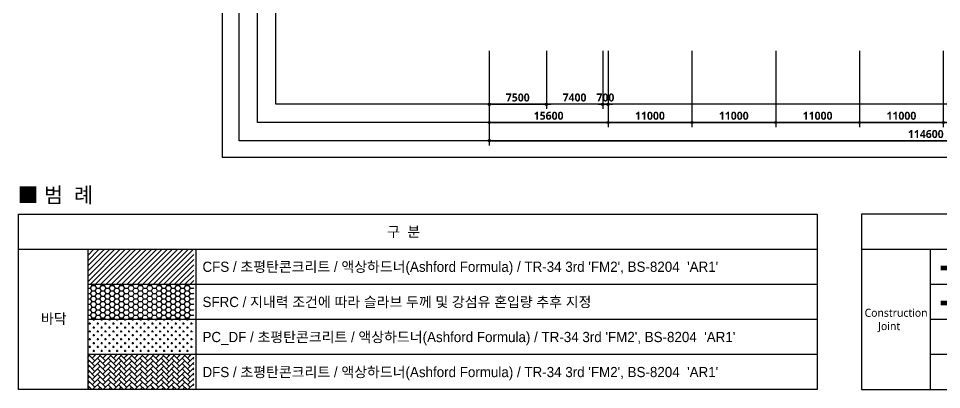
# Model space of a CAD drawing. Header units: millimetres. Extents: x -5354 to 997967, y -1313401 to 249081.
# Drawn here: x 6000 to 127151, y 5975 to 54707 of the extents above; entities that cross this region are included whole.
import ezdxf
from ezdxf.enums import TextEntityAlignment as Align

# ---------------------------------------------------------------- set-up
doc = ezdxf.new("R2010")
doc.units = ezdxf.units.MM
doc.header["$LTSCALE"] = 300
doc.header["$MEASUREMENT"] = 0
doc.header["$PDSIZE"] = -10
doc.linetypes.add('HIDDEN', pattern=[0.375, 0.25, -0.125])
doc.linetypes.add('HIDDENX2', pattern=[0.75, 0.5, -0.25])
doc.layers.get('0').update_dxf_attribs({"linetype": 'CONTINUOUS'})
doc.layers.get('Defpoints').update_dxf_attribs({"color": 153, "linetype": 'CONTINUOUS'})
for name, color, linetype in [('A-ST-AXIS-DIM', 7, 'CONTINUOUS'), ('ILDO_Area', 8, 'CONTINUOUS'), ('SAWCUT', 20, 'HIDDEN')]:
    doc.layers.add(name, color=color, linetype=linetype)
doc.layers.add('Defpoint', color=161, linetype='CONTINUOUS', plot=False)
doc.styles.add('SH_대대리576', font='')
doc.styles.add('돋움', font='')
doc.styles.add('울릉도L', font='')
doc.styles.get('SH_대대리576').set_extended_font_data('NanumGothic', bold=True)
doc.styles.get('돋움').set_extended_font_data('Dotum')
doc.styles.get('울릉도L').set_extended_font_data('NanumGothic')
doc.dimstyles.new('SHP 600', dxfattribs={"dimscale": 300, "dimtxt": 3.5, "dimasz": 1, "dimexe": 2, "dimexo": 2, "dimgap": 1, "dimtad": 1, "dimdec": 0, "dimzin": 0, "dimdsep": 46, "dimtxsty": 'SH_대대리576', "dimblk": 'DIMDOT', "dimcen": 0.09, "dimclrt": 3, "dimadec": 0, "dimazin": 1, "dimtfac": 1, "dimtdec": 0, "dimtix": 1, "dimtmove": 2, "dimatfit": 0, "dimldrblk": 'DIMDOT', "dimfxl": 1, "dimtolj": 1, "dimtzin": 0, "dimarcsym": 0})

# ---------------------------------------------------------------- blocks, each defined once
blk = doc.blocks.new('1231231')
h = blk.add_hatch()
h.set_pattern_fill('CROSS', color=5, scale=2048, style=0)
h.set_pattern_definition([(0, (68504.6, -40653.1), (512, 512), [256, -768]), (90, (68632.6, -40781.1), (-512, 512), [256, -768])])
h.paths.add_polyline_path([(87647, -71687), (73731, -71687), (73731, -76287), (87647, -76287)])
at = {"layer": 'ILDO_Area'}
h = blk.add_hatch(dxfattribs=at)
h.set_pattern_fill('ANSI31', color=5, scale=153.35424)
h.set_pattern_definition([(45, (-12199859, 1936921.56), (-344.290088, 344.290088), [])])
h.paths.add_polyline_path([(87647, -62461), (73731, -62461), (73731, -67061), (87647, -67061)])
h = blk.add_hatch(dxfattribs=at)
h.set_pattern_fill('HONEY', color=5, scale=3276.8, style=0)
h.set_pattern_definition([(0, (68504.6, -40653.1), (614.4, 354.724), [409.6, -819.2]), (120, (68504.6, -40653.1), (-614.4, 354.724), [409.6, -819.2]), (60, (68504.6, -40653.1), (1e-13, 709.448), [-819.2, 409.6])])
h.paths.add_polyline_path([(87647, -67086), (73731, -67086), (73731, -71687), (87647, -71687)])
h = blk.add_hatch(dxfattribs=at)
h.set_pattern_fill('AR-HBONE', color=5, scale=122.88, style=0)
h.set_pattern_definition([(45, (68504.6, -40653.1), (5e-14, 695.114), [1474.56, -491.52]), (135, (68852.17, -40305.53), (5e-14, 695.114), [1474.56, -491.52])])
h.paths.add_polyline_path([(87647, -76287), (73731, -76287), (73731, -80888), (87647, -80888)])
for p, q in [((64643, -62461), (169461, -62461)), ((73731, -62436), (73731, -80863)), ((87927, -62436), (87927, -80863)), ((175297, -62461), (211370, -62461)), ((73731, -67061), (169461, -67061)), ((184314, -67061), (211370, -67061)), ((73731, -71662), (169461, -71662)), ((184314, -71662), (211370, -71662)), ((73731, -76263), (169461, -76263)), ((184314, -76263), (211370, -76263))]:
    blk.add_line(p, q)
for points in [[(64643, -57860), (169461, -57860), (169461, -80863), (64643, -80863), (64643, -57860)], [(211370, -80863), (211370, -57860), (175297, -57860), (175297, -80863), (211370, -80863)], [(184314, -62461), (184314, -80863)]]:
    blk.add_lwpolyline(points)
at = {"layer": 'ILDO_Area', "color": 6, "const_width": 613}
blk.add_lwpolyline([(185670, -64928), (193936, -64928)], dxfattribs=at)
at = {"layer": 'SAWCUT', "linetype": 'HIDDENX2', "ltscale": 5, "const_width": 613}
blk.add_lwpolyline([(185670, -69529), (193936, -69529)], dxfattribs=at)
at = {"layer": 'ILDO_Area', "color": 3, "style": '돋움'}
for s, height, p in [('■ 범  례', 2000, (64527, -55343)), ("CFS / 초평탄콘크리트 / 액상하드너(Ashford Formula) / TR-34 3rd 'FM2', BS-8204  'AR1' ", 1341.85, (88797, -64761)), ('SFRC / 지내력 조건에 따라 슬라브 두께 및 강섬유 혼입량 추후 지정', 1341.85, (88797, -69386)), ("PC_DF / 초평탄콘크리트 / 액상하드너(Ashford Formula) / TR-34 3rd 'FM2', BS-8204  'AR1' ", 1341.85, (88797, -73987)), ("DFS / 초평탄콘크리트 / 액상하드너(Ashford Formula) / TR-34 3rd 'FM2', BS-8204  'AR1' ", 1341.85, (88797, -78588))]:
    blk.add_text(s, height=height, dxfattribs=at).set_placement(p, align=Align.MIDDLE_LEFT)
for s, p in [('구  분', (115195, -60161)), ('바닥', (69278, -71577))]:
    blk.add_text(s, height=1341.8, dxfattribs=at).set_placement(p, align=Align.MIDDLE_CENTER)
at = {"layer": 'ILDO_Area', "color": 3, "insert": (175692, -70282), "char_height": 1050, "attachment_point": 1, "style": '울릉도L'}
blk.add_mtext_dynamic_manual_height_columns('Construction\\P     Joint', width=11869.22, gutter_width=5000, heights=[0], dxfattribs=at)
blk = doc.blocks.new('DIMDOT')
at = {"color": 0}
blk.add_line((-2, 0), (2, 0), dxfattribs=at)
for radius in [0.5, 0.25]:
    blk.add_circle((0, 0), radius, dxfattribs=at)
blk = doc.blocks.new('*D37')
at = {"layer": 'A-ST-AXIS-DIM', "color": 0, "lineweight": -2, "transparency": 16777216}
for p, q in [((82682, 50445), (82682, 42845)), ((83382, 50445), (83382, 42845)), ((82382, 43445), (82082, 43445)), ((82682, 43445), (83382, 43445)), ((83682, 43445), (83982, 43445))]:
    blk.add_line(p, q, dxfattribs=at)
at = {"layer": 'Defpoints', "color": 0, "transparency": 16777216}
for p in [(82682, 51045), (83382, 51045), (83382, 43445)]:
    blk.add_point(p, dxfattribs=at)
at = {"layer": 'A-ST-AXIS-DIM', "color": 0, "linetype": 'ByBlock', "lineweight": -2, "transparency": 16777216, "xscale": 300, "yscale": 300, "zscale": 300}
blk.add_blockref('DIMDOT', (82682, 43445), dxfattribs=at)
at = {"layer": 'A-ST-AXIS-DIM', "color": 0, "linetype": 'ByBlock', "lineweight": -2, "transparency": 16777216, "xscale": 300, "yscale": 300, "zscale": 300, "rotation": 180}
blk.add_blockref('DIMDOT', (83382, 43445), dxfattribs=at)
at = {"layer": 'A-ST-AXIS-DIM', "color": 3, "transparency": 16777216, "insert": (83032, 44321), "char_height": 1050, "attachment_point": 5, "style": 'SH_대대리576'}
blk.add_mtext('\\A1;700', dxfattribs=at)
blk = doc.blocks.new('*D38')
at = {"layer": 'A-ST-AXIS-DIM', "color": 0, "lineweight": -2, "transparency": 16777216}
for p, q in [((75282, 50445), (75282, 42845)), ((82682, 50445), (82682, 42845)), ((82382, 43445), (75582, 43445))]:
    blk.add_line(p, q, dxfattribs=at)
at = {"layer": 'Defpoints', "color": 0, "transparency": 16777216}
for p in [(75282, 51045), (82682, 51045), (75282, 43445)]:
    blk.add_point(p, dxfattribs=at)
at = {"layer": 'A-ST-AXIS-DIM', "color": 0, "linetype": 'ByBlock', "lineweight": -2, "transparency": 16777216, "xscale": 300, "yscale": 300, "zscale": 300, "rotation": 180}
blk.add_blockref('DIMDOT', (75282, 43445), dxfattribs=at)
at = {"layer": 'A-ST-AXIS-DIM', "color": 0, "linetype": 'ByBlock', "lineweight": -2, "transparency": 16777216, "xscale": 300, "yscale": 300, "zscale": 300}
blk.add_blockref('DIMDOT', (82682, 43445), dxfattribs=at)
at = {"layer": 'A-ST-AXIS-DIM', "color": 3, "transparency": 16777216, "insert": (78982, 44321), "char_height": 1050, "attachment_point": 5, "style": 'SH_대대리576'}
blk.add_mtext('\\A1;7400', dxfattribs=at)
blk = doc.blocks.new('*D39')
at = {"layer": 'A-ST-AXIS-DIM', "color": 0, "lineweight": -2, "transparency": 16777216}
for p, q in [((67782, 50445), (67782, 42845)), ((75282, 50445), (75282, 42845)), ((68082, 43445), (74982, 43445))]:
    blk.add_line(p, q, dxfattribs=at)
at = {"layer": 'Defpoints', "color": 0, "transparency": 16777216}
for p in [(67782, 51045), (75282, 51045), (75282, 43445)]:
    blk.add_point(p, dxfattribs=at)
at = {"layer": 'A-ST-AXIS-DIM', "color": 0, "linetype": 'ByBlock', "lineweight": -2, "transparency": 16777216, "xscale": 300, "yscale": 300, "zscale": 300, "rotation": 180}
blk.add_blockref('DIMDOT', (67782, 43445), dxfattribs=at)
at = {"layer": 'A-ST-AXIS-DIM', "color": 0, "linetype": 'ByBlock', "lineweight": -2, "transparency": 16777216, "xscale": 300, "yscale": 300, "zscale": 300}
blk.add_blockref('DIMDOT', (75282, 43445), dxfattribs=at)
at = {"layer": 'A-ST-AXIS-DIM', "color": 3, "transparency": 16777216, "insert": (71532, 44322), "char_height": 1050, "attachment_point": 5, "style": 'SH_대대리576'}
blk.add_mtext('\\A1;7500', dxfattribs=at)
blk = doc.blocks.new('*D135')
at = {"layer": 'A-ST-AXIS-DIM', "color": 0, "lineweight": -2, "transparency": 16777216}
for p, q in [((67782, 50445), (67782, 38045)), ((182382, 50445), (182382, 38045)), ((68082, 38645), (182082, 38645))]:
    blk.add_line(p, q, dxfattribs=at)
at = {"layer": 'Defpoints', "color": 0, "transparency": 16777216}
for p in [(67782, 51045), (182382, 51045), (182382, 38645)]:
    blk.add_point(p, dxfattribs=at)
at = {"layer": 'A-ST-AXIS-DIM', "color": 0, "linetype": 'ByBlock', "lineweight": -2, "transparency": 16777216, "xscale": 300, "yscale": 300, "zscale": 300, "rotation": 180}
blk.add_blockref('DIMDOT', (67782, 38645), dxfattribs=at)
at = {"layer": 'A-ST-AXIS-DIM', "color": 0, "linetype": 'ByBlock', "lineweight": -2, "transparency": 16777216, "xscale": 300, "yscale": 300, "zscale": 300}
blk.add_blockref('DIMDOT', (182382, 38645), dxfattribs=at)
at = {"layer": 'A-ST-AXIS-DIM', "color": 3, "transparency": 16777216, "insert": (125082, 39524), "char_height": 1050, "attachment_point": 5, "style": 'SH_대대리576'}
blk.add_mtext('\\A1;114600', dxfattribs=at)
blk = doc.blocks.new('*D142')
at = {"layer": 'A-ST-AXIS-DIM', "color": 0, "lineweight": -2, "transparency": 16777216}
for p, q in [((127382, 50445), (127382, 40445)), ((138382, 50445), (138382, 40445)), ((127682, 41045), (138082, 41045))]:
    blk.add_line(p, q, dxfattribs=at)
at = {"layer": 'Defpoints', "color": 0, "transparency": 16777216}
for p in [(127382, 51045), (138382, 51045), (138382, 41045)]:
    blk.add_point(p, dxfattribs=at)
at = {"layer": 'A-ST-AXIS-DIM', "color": 0, "linetype": 'ByBlock', "lineweight": -2, "transparency": 16777216, "xscale": 300, "yscale": 300, "zscale": 300, "rotation": 180}
blk.add_blockref('DIMDOT', (127382, 41045), dxfattribs=at)
at = {"layer": 'A-ST-AXIS-DIM', "color": 0, "linetype": 'ByBlock', "lineweight": -2, "transparency": 16777216, "xscale": 300, "yscale": 300, "zscale": 300}
blk.add_blockref('DIMDOT', (138382, 41045), dxfattribs=at)
at = {"layer": 'A-ST-AXIS-DIM', "color": 3, "transparency": 16777216, "insert": (132882, 41921), "char_height": 1050, "attachment_point": 5, "style": 'SH_대대리576'}
blk.add_mtext('\\A1;11000', dxfattribs=at)
blk = doc.blocks.new('*D143')
at = {"layer": 'A-ST-AXIS-DIM', "color": 0, "lineweight": -2, "transparency": 16777216}
for p, q in [((116382, 50445), (116382, 40445)), ((127382, 50445), (127382, 40445)), ((116682, 41045), (127082, 41045))]:
    blk.add_line(p, q, dxfattribs=at)
at = {"layer": 'Defpoints', "color": 0, "transparency": 16777216}
for p in [(116382, 51045), (127382, 51045), (127382, 41045)]:
    blk.add_point(p, dxfattribs=at)
at = {"layer": 'A-ST-AXIS-DIM', "color": 0, "linetype": 'ByBlock', "lineweight": -2, "transparency": 16777216, "xscale": 300, "yscale": 300, "zscale": 300, "rotation": 180}
blk.add_blockref('DIMDOT', (116382, 41045), dxfattribs=at)
at = {"layer": 'A-ST-AXIS-DIM', "color": 0, "linetype": 'ByBlock', "lineweight": -2, "transparency": 16777216, "xscale": 300, "yscale": 300, "zscale": 300}
blk.add_blockref('DIMDOT', (127382, 41045), dxfattribs=at)
at = {"layer": 'A-ST-AXIS-DIM', "color": 3, "transparency": 16777216, "insert": (121882, 41921), "char_height": 1050, "attachment_point": 5, "style": 'SH_대대리576'}
blk.add_mtext('\\A1;11000', dxfattribs=at)
blk = doc.blocks.new('*D144')
at = {"layer": 'A-ST-AXIS-DIM', "color": 0, "lineweight": -2, "transparency": 16777216}
for p, q in [((105382, 50445), (105382, 40445)), ((116382, 50445), (116382, 40445)), ((105682, 41045), (116082, 41045))]:
    blk.add_line(p, q, dxfattribs=at)
at = {"layer": 'Defpoints', "color": 0, "transparency": 16777216}
for p in [(105382, 51045), (116382, 51045), (116382, 41045)]:
    blk.add_point(p, dxfattribs=at)
at = {"layer": 'A-ST-AXIS-DIM', "color": 0, "linetype": 'ByBlock', "lineweight": -2, "transparency": 16777216, "xscale": 300, "yscale": 300, "zscale": 300, "rotation": 180}
blk.add_blockref('DIMDOT', (105382, 41045), dxfattribs=at)
at = {"layer": 'A-ST-AXIS-DIM', "color": 0, "linetype": 'ByBlock', "lineweight": -2, "transparency": 16777216, "xscale": 300, "yscale": 300, "zscale": 300}
blk.add_blockref('DIMDOT', (116382, 41045), dxfattribs=at)
at = {"layer": 'A-ST-AXIS-DIM', "color": 3, "transparency": 16777216, "insert": (110882, 41921), "char_height": 1050, "attachment_point": 5, "style": 'SH_대대리576'}
blk.add_mtext('\\A1;11000', dxfattribs=at)
blk = doc.blocks.new('*D145')
at = {"layer": 'A-ST-AXIS-DIM', "color": 0, "lineweight": -2, "transparency": 16777216}
for p, q in [((94382, 50445), (94382, 40445)), ((105382, 50445), (105382, 40445)), ((94682, 41045), (105082, 41045))]:
    blk.add_line(p, q, dxfattribs=at)
at = {"layer": 'Defpoints', "color": 0, "transparency": 16777216}
for p in [(94382, 51045), (105382, 51045), (105382, 41045)]:
    blk.add_point(p, dxfattribs=at)
at = {"layer": 'A-ST-AXIS-DIM', "color": 0, "linetype": 'ByBlock', "lineweight": -2, "transparency": 16777216, "xscale": 300, "yscale": 300, "zscale": 300, "rotation": 180}
blk.add_blockref('DIMDOT', (94382, 41045), dxfattribs=at)
at = {"layer": 'A-ST-AXIS-DIM', "color": 0, "linetype": 'ByBlock', "lineweight": -2, "transparency": 16777216, "xscale": 300, "yscale": 300, "zscale": 300}
blk.add_blockref('DIMDOT', (105382, 41045), dxfattribs=at)
at = {"layer": 'A-ST-AXIS-DIM', "color": 3, "transparency": 16777216, "insert": (99882, 41921), "char_height": 1050, "attachment_point": 5, "style": 'SH_대대리576'}
blk.add_mtext('\\A1;11000', dxfattribs=at)
blk = doc.blocks.new('*D146')
at = {"layer": 'A-ST-AXIS-DIM', "color": 0, "lineweight": -2, "transparency": 16777216}
for p, q in [((83382, 50445), (83382, 40445)), ((94382, 50445), (94382, 40445)), ((83682, 41045), (94082, 41045))]:
    blk.add_line(p, q, dxfattribs=at)
at = {"layer": 'Defpoints', "color": 0, "transparency": 16777216}
for p in [(83382, 51045), (94382, 51045), (94382, 41045)]:
    blk.add_point(p, dxfattribs=at)
at = {"layer": 'A-ST-AXIS-DIM', "color": 0, "linetype": 'ByBlock', "lineweight": -2, "transparency": 16777216, "xscale": 300, "yscale": 300, "zscale": 300, "rotation": 180}
blk.add_blockref('DIMDOT', (83382, 41045), dxfattribs=at)
at = {"layer": 'A-ST-AXIS-DIM', "color": 0, "linetype": 'ByBlock', "lineweight": -2, "transparency": 16777216, "xscale": 300, "yscale": 300, "zscale": 300}
blk.add_blockref('DIMDOT', (94382, 41045), dxfattribs=at)
at = {"layer": 'A-ST-AXIS-DIM', "color": 3, "transparency": 16777216, "insert": (88882, 41921), "char_height": 1050, "attachment_point": 5, "style": 'SH_대대리576'}
blk.add_mtext('\\A1;11000', dxfattribs=at)
blk = doc.blocks.new('*D147')
at = {"layer": 'A-ST-AXIS-DIM', "color": 0, "lineweight": -2, "transparency": 16777216}
for p, q in [((67782, 50445), (67782, 40445)), ((83382, 50445), (83382, 40445)), ((68082, 41045), (83082, 41045))]:
    blk.add_line(p, q, dxfattribs=at)
at = {"layer": 'Defpoints', "color": 0, "transparency": 16777216}
for p in [(67782, 51045), (83382, 51045), (83382, 41045)]:
    blk.add_point(p, dxfattribs=at)
at = {"layer": 'A-ST-AXIS-DIM', "color": 0, "linetype": 'ByBlock', "lineweight": -2, "transparency": 16777216, "xscale": 300, "yscale": 300, "zscale": 300, "rotation": 180}
blk.add_blockref('DIMDOT', (67782, 41045), dxfattribs=at)
at = {"layer": 'A-ST-AXIS-DIM', "color": 0, "linetype": 'ByBlock', "lineweight": -2, "transparency": 16777216, "xscale": 300, "yscale": 300, "zscale": 300}
blk.add_blockref('DIMDOT', (83382, 41045), dxfattribs=at)
at = {"layer": 'A-ST-AXIS-DIM', "color": 3, "transparency": 16777216, "insert": (75582, 41924), "char_height": 1050, "attachment_point": 5, "style": 'SH_대대리576'}
blk.add_mtext('\\A1;15600', dxfattribs=at)

msp = doc.modelspace()

# ---------------------------------------------------------------- linework, layer by layer
at = {"layer": 'Defpoint'}
for points in [[(203981.8, 36444.9), (32781.8, 36444.9), (32781.8, 165016.3), (203981.8, 165016.3)], [(201781.8, 38644.9), (34981.8, 38644.9), (34981.8, 162816.3), (201781.8, 162816.3)], [(199381.8, 41044.9), (37381.8, 41044.9), (37381.8, 160416.3), (199381.8, 160416.3)], [(196981.8, 43444.9), (39781.8, 43444.9), (39781.8, 158016.3), (196981.8, 158016.3)]]:
    msp.add_lwpolyline(points, close=True, dxfattribs=at)

# ---------------------------------------------------------------- block references
msp.add_blockref('1231231', (-58643.4, 86863.4))

# ---------------------------------------------------------------- dimensions: what is measured, and where the dimension line sits
at = {"layer": 'A-ST-AXIS-DIM'}
for base, p1, p2, angle, picture, middle in [((75281.8, 43444.9), (67781.8, 51044.9), (75281.8, 51044.9), 0, '*D39', (71531.8, 44322.1)), ((182381.8, 38644.9), (67781.8, 51044.9), (182381.8, 51044.9), 180, '*D135', (125081.8, 39524.3)), ((83381.8, 41044.9), (67781.8, 51044.9), (83381.8, 51044.9), 180, '*D147', (75581.8, 41924.3)), ((75281.8, 43444.9), (82681.8, 51044.9), (75281.8, 51044.9), 180, '*D38', (78981.8, 44320.6)), ((83381.8, 43444.9), (82681.8, 51044.9), (83381.8, 51044.9), 0, '*D37', (83031.8, 44320.6)), ((94381.8, 41044.9), (83381.8, 51044.9), (94381.8, 51044.9), 180, '*D146', (88881.8, 41920.6)), ((105381.8, 41044.9), (94381.8, 51044.9), (105381.8, 51044.9), 180, '*D145', (99881.8, 41920.6)), ((116381.8, 41044.9), (105381.8, 51044.9), (116381.8, 51044.9), 180, '*D144', (110881.8, 41920.6)), ((127381.8, 41044.9), (116381.8, 51044.9), (127381.8, 51044.9), 180, '*D143', (121881.8, 41920.6)), ((138381.8, 41044.9), (127381.8, 51044.9), (138381.8, 51044.9), 180, '*D142', (132881.8, 41920.6))]:
    dim = msp.add_linear_dim(base=base, p1=p1, p2=p2, angle=angle, dimstyle='SHP 600', dxfattribs=at)
    dim.commit()
    dim.dimension.update_dxf_attribs({"geometry": picture, "text_midpoint": middle})

doc.saveas('drawing.dxf')
